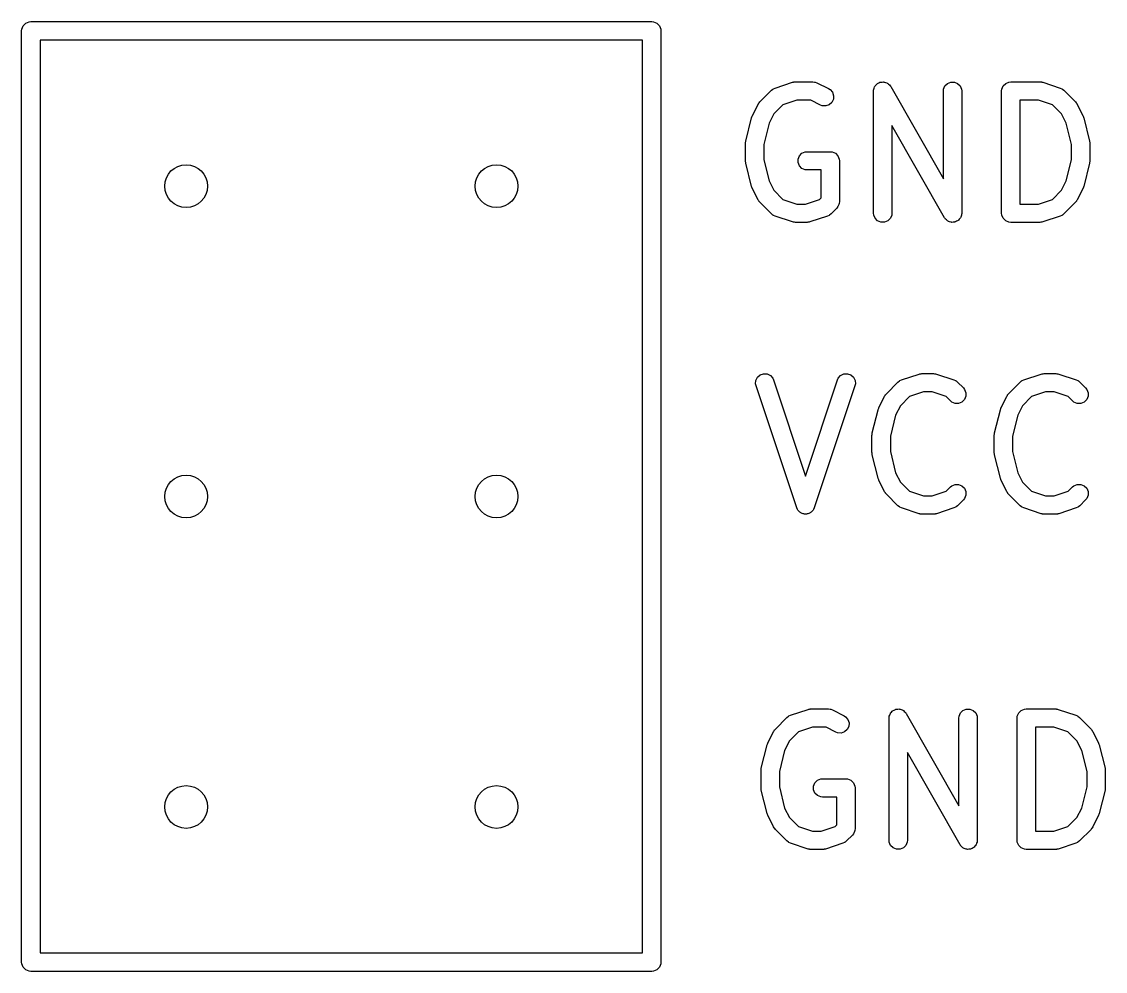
# Model space of a CAD drawing. Header units: inches. Extents: x -1.74 to 1.74, y -2.24 to 1.96.
# Drawn here: x 0.7329 to 1.0819, y -2.1726 to -1.8667 of the extents above; entities that cross this region are included whole.
import ezdxf

# ---------------------------------------------------------------- set-up
doc = ezdxf.new("R2010")
doc.units = ezdxf.units.IN
doc.header["$MEASUREMENT"] = 0
doc.layers.add('BLACK', color=250, linetype='CONTINUOUS')

msp = doc.modelspace()

# ---------------------------------------------------------------- linework, layer by layer
at = {"layer": 'BLACK', "linetype": 'CONTINUOUS'}
for p, q in [((0.73337, -1.86804), (0.73419, -1.86723)), ((0.73419, -1.86723), (0.73525, -1.86679)), ((0.73525, -1.86679), (0.73583, -1.86673)), ((0.73583, -1.86673), (0.93583, -1.86673)), ((0.93583, -1.86673), (0.9364, -1.86679)), ((0.9364, -1.86679), (0.93747, -1.86723)), ((0.93747, -1.86723), (0.93828, -1.86804)), ((0.73287, -1.86969), (0.73293, -1.86911)), ((0.73287, -2.16969), (0.73287, -1.86969)), ((0.73293, -1.86911), (0.73337, -1.86804)), ((0.93828, -1.86804), (0.93872, -1.86911)), ((0.93872, -1.86911), (0.93878, -1.86969)), ((0.93878, -1.86969), (0.93878, -2.16969)), ((0.73878, -1.87264), (0.73878, -2.16673)), ((0.93287, -1.87264), (0.73878, -1.87264)), ((0.93287, -2.16673), (0.93287, -1.87264)), ((0.97499, -1.88837), (0.97552, -1.88814)), ((0.97552, -1.88814), (0.98114, -1.88626)), ((0.98114, -1.88626), (0.98143, -1.8862)), ((0.98143, -1.8862), (0.9815, -1.88617)), ((0.9815, -1.88617), (0.9816, -1.88616)), ((0.9816, -1.88616), (0.98171, -1.88613)), ((0.98171, -1.88613), (0.98178, -1.88614)), ((0.98178, -1.88614), (0.98207, -1.88611)), ((0.98207, -1.88611), (0.9877, -1.88611)), ((0.9877, -1.88611), (0.98827, -1.88617)), ((0.98827, -1.88617), (0.98837, -1.88621)), ((0.98837, -1.88621), (0.98848, -1.88622)), ((0.98848, -1.88622), (0.98902, -1.88642)), ((0.98902, -1.88642), (0.99277, -1.8883)), ((1.0073, -1.88849), (1.00745, -1.88812)), ((1.00745, -1.88812), (1.00755, -1.88775)), ((1.00755, -1.88775), (1.00767, -1.8876)), ((1.00767, -1.8876), (1.00774, -1.88742)), ((1.00774, -1.88742), (1.00802, -1.88715)), ((1.00802, -1.88715), (1.00826, -1.88684)), ((1.00826, -1.88684), (1.00842, -1.88674)), ((1.00842, -1.88674), (1.00856, -1.88661)), ((1.00856, -1.88661), (1.00892, -1.88646)), ((1.00892, -1.88646), (1.00926, -1.88626)), ((1.00926, -1.88626), (1.00945, -1.88624)), ((1.00945, -1.88624), (1.00962, -1.88617)), ((1.00962, -1.88617), (1.01001, -1.88617)), ((1.01001, -1.88617), (1.0104, -1.88612)), ((1.0104, -1.88612), (1.01058, -1.88617)), ((1.01058, -1.88617), (1.01077, -1.88617)), ((1.01077, -1.88617), (1.01113, -1.88632)), ((1.01113, -1.88632), (1.01151, -1.88642)), ((1.01151, -1.88642), (1.01166, -1.88654)), ((1.01166, -1.88654), (1.01184, -1.88661)), ((1.01184, -1.88661), (1.01211, -1.88689)), ((1.01211, -1.88689), (1.01242, -1.88713)), ((1.01242, -1.88713), (1.0126, -1.88737)), ((1.0126, -1.88737), (1.01265, -1.88742)), ((1.01265, -1.88742), (1.01267, -1.88748)), ((1.01267, -1.88748), (1.01276, -1.8876)), ((1.01276, -1.8876), (1.02974, -1.91732)), ((1.0298, -1.88849), (1.03024, -1.88742)), ((1.03024, -1.88742), (1.03105, -1.88661)), ((1.03105, -1.88661), (1.03212, -1.88617)), ((1.03212, -1.88617), (1.03327, -1.88617)), ((1.03327, -1.88617), (1.03433, -1.88661)), ((1.03433, -1.88661), (1.03515, -1.88742)), ((1.03515, -1.88742), (1.03559, -1.88849)), ((1.04854, -1.88849), (1.04899, -1.88742)), ((1.04899, -1.88742), (1.0498, -1.88661)), ((1.0498, -1.88661), (1.05086, -1.88617)), ((1.05086, -1.88617), (1.05144, -1.88611)), ((1.05144, -1.88611), (1.06081, -1.88611)), ((1.06081, -1.88611), (1.06111, -1.88614)), ((1.06111, -1.88614), (1.06118, -1.88613)), ((1.06118, -1.88613), (1.06129, -1.88616)), ((1.06129, -1.88616), (1.06139, -1.88617)), ((1.06139, -1.88617), (1.06146, -1.8862)), ((1.06146, -1.8862), (1.06175, -1.88626)), ((1.06175, -1.88626), (1.06737, -1.88814)), ((1.06737, -1.88814), (1.0679, -1.88837)), ((0.97061, -1.8926), (0.97436, -1.88885)), ((0.97436, -1.88885), (0.97481, -1.88848)), ((0.97481, -1.88848), (0.97491, -1.88844)), ((0.97491, -1.88844), (0.97499, -1.88837)), ((0.99277, -1.8883), (0.99326, -1.88861)), ((0.99326, -1.88861), (0.99401, -1.88948)), ((0.99401, -1.88948), (0.99438, -1.89057)), ((0.99438, -1.89057), (0.9943, -1.89172)), ((1.00724, -1.88906), (1.00726, -1.88892)), ((1.00724, -1.92843), (1.00724, -1.88906)), ((1.00725, -1.88886), (1.00727, -1.88878)), ((1.00726, -1.88892), (1.00725, -1.88886)), ((1.00727, -1.88878), (1.0073, -1.88849)), ((1.02974, -1.88906), (1.0298, -1.88849)), ((1.02974, -1.91732), (1.02974, -1.88906)), ((1.03559, -1.88849), (1.03565, -1.88906)), ((1.03565, -1.88906), (1.03565, -1.92843)), ((1.04849, -1.88906), (1.04854, -1.88849)), ((1.04849, -1.92843), (1.04849, -1.88906)), ((1.0679, -1.88837), (1.06798, -1.88844)), ((1.06798, -1.88844), (1.06808, -1.88848)), ((1.06808, -1.88848), (1.06853, -1.88885)), ((1.06853, -1.88885), (1.07228, -1.8926)), ((0.96818, -1.89712), (0.97006, -1.89337)), ((0.97006, -1.89337), (0.97022, -1.89312)), ((0.97022, -1.89312), (0.97025, -1.89305)), ((0.97025, -1.89305), (0.97031, -1.89297)), ((0.97031, -1.89297), (0.97037, -1.89288)), ((0.97037, -1.89288), (0.97043, -1.89283)), ((0.97043, -1.89283), (0.97061, -1.8926)), ((0.97805, -1.89352), (0.97513, -1.89644)), ((0.98255, -1.89202), (0.97805, -1.89352)), ((0.987, -1.89202), (0.98255, -1.89202)), ((0.99013, -1.89358), (0.987, -1.89202)), ((0.99067, -1.89379), (0.99013, -1.89358)), ((0.99182, -1.89387), (0.99067, -1.89379)), ((0.99291, -1.8935), (0.99182, -1.89387)), ((0.99378, -1.89275), (0.99291, -1.8935)), ((0.9943, -1.89172), (0.99378, -1.89275)), ((1.06034, -1.89202), (1.05439, -1.89202)), ((1.05439, -1.89202), (1.05439, -1.92548)), ((1.06484, -1.89352), (1.06034, -1.89202)), ((1.06776, -1.89644), (1.06484, -1.89352)), ((1.07228, -1.8926), (1.07246, -1.89283)), ((1.07246, -1.89283), (1.07252, -1.89288)), ((1.07252, -1.89288), (1.07258, -1.89297)), ((1.07258, -1.89297), (1.07264, -1.89305)), ((1.07264, -1.89305), (1.07267, -1.89312)), ((1.07267, -1.89312), (1.07283, -1.89337)), ((1.07283, -1.89337), (1.0747, -1.89712)), ((0.96609, -1.90522), (0.96796, -1.89772)), ((0.96796, -1.89772), (0.96798, -1.89768)), ((0.96798, -1.89766), (0.96807, -1.89742)), ((0.96798, -1.89768), (0.96798, -1.89766)), ((0.96807, -1.89742), (0.96816, -1.89718)), ((0.96816, -1.89718), (0.96817, -1.89716)), ((0.96817, -1.89716), (0.96818, -1.89712)), ((0.97513, -1.89644), (0.97361, -1.89947)), ((1.06928, -1.89947), (1.06776, -1.89644)), ((1.0747, -1.89712), (1.07472, -1.89716)), ((1.07472, -1.89716), (1.07473, -1.89718)), ((1.07473, -1.89718), (1.07482, -1.89742)), ((1.07482, -1.89742), (1.07491, -1.89766)), ((1.07491, -1.89766), (1.07491, -1.89768)), ((1.07491, -1.89768), (1.07493, -1.89772)), ((1.07493, -1.89772), (1.0768, -1.90522)), ((0.97361, -1.89947), (0.9719, -1.9063)), ((1.03013, -1.9299), (1.01315, -1.90018)), ((1.01315, -1.90018), (1.01315, -1.92843)), ((1.07099, -1.9063), (1.06928, -1.89947)), ((0.966, -1.90579), (0.96603, -1.90558)), ((0.96603, -1.90558), (0.96606, -1.90536)), ((0.96606, -1.90536), (0.96607, -1.90532)), ((0.96607, -1.90532), (0.96609, -1.90522)), ((1.0768, -1.90522), (1.07682, -1.90532)), ((1.07682, -1.90532), (1.07683, -1.90536)), ((1.07683, -1.90536), (1.07686, -1.90558)), ((1.07686, -1.90558), (1.07689, -1.90579)), ((0.96601, -1.90584), (0.966, -1.90579)), ((0.966, -1.90594), (0.96601, -1.90584)), ((0.966, -1.91156), (0.966, -1.90594)), ((0.9719, -1.9063), (0.9719, -1.9112)), ((0.98337, -1.90992), (0.98418, -1.90911)), ((0.98418, -1.90911), (0.98525, -1.90866)), ((0.98525, -1.90866), (0.98582, -1.90861)), ((0.98582, -1.90861), (0.99332, -1.90861)), ((0.99332, -1.90861), (0.9939, -1.90866)), ((0.9939, -1.90866), (0.99496, -1.90911)), ((0.99496, -1.90911), (0.99578, -1.90992)), ((1.07099, -1.9112), (1.07099, -1.9063)), ((1.07689, -1.90579), (1.07688, -1.90584)), ((1.07688, -1.90584), (1.07689, -1.90594)), ((1.07689, -1.90594), (1.07689, -1.91156)), ((0.96601, -1.91166), (0.966, -1.91156)), ((0.966, -1.9117), (0.96601, -1.91166)), ((0.96603, -1.91192), (0.966, -1.9117)), ((0.96606, -1.91214), (0.96603, -1.91192)), ((0.96607, -1.91218), (0.96606, -1.91214)), ((0.96609, -1.91228), (0.96607, -1.91218)), ((0.96796, -1.91978), (0.96609, -1.91228)), ((0.9719, -1.9112), (0.97361, -1.91803)), ((0.98293, -1.91098), (0.98337, -1.90992)), ((0.98293, -1.91214), (0.98293, -1.91098)), ((0.98337, -1.9132), (0.98293, -1.91214)), ((0.99578, -1.90992), (0.99622, -1.91098)), ((0.99622, -1.91098), (0.99628, -1.91156)), ((0.99628, -1.91156), (0.99628, -1.92468)), ((1.06928, -1.91803), (1.07099, -1.9112)), ((1.0768, -1.91228), (1.07493, -1.91978)), ((1.07682, -1.91218), (1.0768, -1.91228)), ((1.07683, -1.91214), (1.07682, -1.91218)), ((1.07686, -1.91192), (1.07683, -1.91214)), ((1.07689, -1.9117), (1.07686, -1.91192)), ((1.07689, -1.91156), (1.07688, -1.91166)), ((1.07688, -1.91166), (1.07689, -1.9117)), ((0.98418, -1.91402), (0.98337, -1.9132)), ((0.98525, -1.91446), (0.98418, -1.91402)), ((0.98582, -1.91451), (0.98525, -1.91446)), ((0.99037, -1.91451), (0.98582, -1.91451)), ((0.99037, -1.92346), (0.99037, -1.91451)), ((0.97361, -1.91803), (0.97513, -1.92106)), ((1.06776, -1.92106), (1.06928, -1.91803)), ((0.96798, -1.91982), (0.96796, -1.91978)), ((0.96798, -1.91984), (0.96798, -1.91982)), ((0.96807, -1.92008), (0.96798, -1.91984)), ((0.96816, -1.92032), (0.96807, -1.92008)), ((0.96817, -1.92034), (0.96816, -1.92032)), ((0.96818, -1.92038), (0.96817, -1.92034)), ((0.97006, -1.92413), (0.96818, -1.92038)), ((0.97513, -1.92106), (0.97805, -1.92398)), ((1.06484, -1.92398), (1.06776, -1.92106)), ((1.0747, -1.92038), (1.07283, -1.92413)), ((1.07472, -1.92034), (1.0747, -1.92038)), ((1.07473, -1.92032), (1.07472, -1.92034)), ((1.07482, -1.92008), (1.07473, -1.92032)), ((1.07491, -1.91984), (1.07482, -1.92008)), ((1.07493, -1.91978), (1.07491, -1.91982)), ((1.07491, -1.91982), (1.07491, -1.91984)), ((0.97022, -1.92438), (0.97006, -1.92413)), ((0.97025, -1.92445), (0.97022, -1.92438)), ((0.97031, -1.92453), (0.97025, -1.92445)), ((0.97037, -1.92462), (0.97031, -1.92453)), ((0.97043, -1.92467), (0.97037, -1.92462)), ((0.97061, -1.9249), (0.97043, -1.92467)), ((0.97436, -1.92865), (0.97061, -1.9249)), ((0.97805, -1.92398), (0.98255, -1.92548)), ((0.98255, -1.92548), (0.98534, -1.92548)), ((0.98534, -1.92548), (0.98985, -1.92398)), ((0.98985, -1.92398), (0.99037, -1.92346)), ((0.99578, -1.92632), (0.99541, -1.92677)), ((0.99606, -1.92563), (0.99578, -1.92632)), ((0.99622, -1.92526), (0.99606, -1.92563)), ((0.99628, -1.92468), (0.99622, -1.92526)), ((1.05439, -1.92548), (1.06034, -1.92548)), ((1.06034, -1.92548), (1.06484, -1.92398)), ((1.07228, -1.9249), (1.06853, -1.92865)), ((1.07246, -1.92467), (1.07228, -1.9249)), ((1.07252, -1.92462), (1.07246, -1.92467)), ((1.07258, -1.92453), (1.07252, -1.92462)), ((1.07264, -1.92445), (1.07258, -1.92453)), ((1.07267, -1.92438), (1.07264, -1.92445)), ((1.07283, -1.92413), (1.07267, -1.92438)), ((0.97481, -1.92901), (0.97436, -1.92865)), ((0.97491, -1.92905), (0.97481, -1.92901)), ((0.97499, -1.92912), (0.97491, -1.92905)), ((0.97552, -1.92936), (0.97499, -1.92912)), ((0.98114, -1.93124), (0.97552, -1.92936)), ((0.99238, -1.92936), (0.98676, -1.93124)), ((0.99291, -1.92912), (0.99238, -1.92936)), ((0.99299, -1.92905), (0.99291, -1.92912)), ((0.99309, -1.92901), (0.99299, -1.92905)), ((0.99354, -1.92865), (0.99309, -1.92901)), ((0.99541, -1.92677), (0.99354, -1.92865)), ((1.0073, -1.92901), (1.00724, -1.92843)), ((1.00774, -1.93007), (1.0073, -1.92901)), ((1.01309, -1.92901), (1.01265, -1.93007)), ((1.01315, -1.92843), (1.01309, -1.92901)), ((1.03022, -1.93002), (1.03013, -1.9299)), ((1.03024, -1.93007), (1.03022, -1.93002)), ((1.03522, -1.9299), (1.03515, -1.93007)), ((1.03534, -1.92975), (1.03522, -1.9299)), ((1.03544, -1.92937), (1.03534, -1.92975)), ((1.03559, -1.92901), (1.03544, -1.92937)), ((1.03562, -1.92872), (1.03559, -1.92901)), ((1.03564, -1.92864), (1.03562, -1.92872)), ((1.03565, -1.92843), (1.03563, -1.92858)), ((1.03563, -1.92858), (1.03564, -1.92864)), ((1.04854, -1.92901), (1.04849, -1.92843)), ((1.04899, -1.93007), (1.04854, -1.92901)), ((1.06737, -1.92936), (1.06175, -1.93124)), ((1.0679, -1.92912), (1.06737, -1.92936)), ((1.06798, -1.92905), (1.0679, -1.92912)), ((1.06808, -1.92901), (1.06798, -1.92905)), ((1.06853, -1.92865), (1.06808, -1.92901)), ((0.98143, -1.9313), (0.98114, -1.93124)), ((0.9815, -1.93133), (0.98143, -1.9313)), ((0.9816, -1.93134), (0.9815, -1.93133)), ((0.98171, -1.93136), (0.9816, -1.93134)), ((0.98178, -1.93136), (0.98171, -1.93136)), ((0.98207, -1.93139), (0.98178, -1.93136)), ((0.98582, -1.93139), (0.98207, -1.93139)), ((0.98612, -1.93136), (0.98582, -1.93139)), ((0.98619, -1.93136), (0.98612, -1.93136)), ((0.9863, -1.93134), (0.98619, -1.93136)), ((0.9864, -1.93133), (0.9863, -1.93134)), ((0.98647, -1.9313), (0.9864, -1.93133)), ((0.98676, -1.93124), (0.98647, -1.9313)), ((1.00856, -1.93089), (1.00774, -1.93007)), ((1.00962, -1.93133), (1.00856, -1.93089)), ((1.01077, -1.93133), (1.00962, -1.93133)), ((1.01184, -1.93089), (1.01077, -1.93133)), ((1.01265, -1.93007), (1.01184, -1.93089)), ((1.03029, -1.93013), (1.03024, -1.93007)), ((1.03046, -1.93037), (1.03029, -1.93013)), ((1.03078, -1.93061), (1.03046, -1.93037)), ((1.03105, -1.93089), (1.03078, -1.93061)), ((1.03123, -1.93096), (1.03105, -1.93089)), ((1.03138, -1.93108), (1.03123, -1.93096)), ((1.03175, -1.93118), (1.03138, -1.93108)), ((1.03212, -1.93133), (1.03175, -1.93118)), ((1.03231, -1.93133), (1.03212, -1.93133)), ((1.03249, -1.93138), (1.03231, -1.93133)), ((1.03288, -1.93133), (1.03249, -1.93138)), ((1.03327, -1.93133), (1.03288, -1.93133)), ((1.03344, -1.93126), (1.03327, -1.93133)), ((1.03363, -1.93123), (1.03344, -1.93126)), ((1.03397, -1.93104), (1.03363, -1.93123)), ((1.03433, -1.93089), (1.03397, -1.93104)), ((1.03447, -1.93076), (1.03433, -1.93089)), ((1.03463, -1.93066), (1.03447, -1.93076)), ((1.03487, -1.93035), (1.03463, -1.93066)), ((1.03515, -1.93007), (1.03487, -1.93035)), ((1.0498, -1.93089), (1.04899, -1.93007)), ((1.05086, -1.93133), (1.0498, -1.93089)), ((1.05144, -1.93139), (1.05086, -1.93133)), ((1.06081, -1.93139), (1.05144, -1.93139)), ((1.06111, -1.93136), (1.06081, -1.93139)), ((1.06118, -1.93136), (1.06111, -1.93136)), ((1.06129, -1.93134), (1.06118, -1.93136)), ((1.06139, -1.93133), (1.06129, -1.93134)), ((1.06146, -1.9313), (1.06139, -1.93133)), ((1.06175, -1.93124), (1.06146, -1.9313)), ((0.96927, -1.98343), (0.96935, -1.98228)), ((0.96935, -1.98228), (0.96987, -1.98125)), ((0.96987, -1.98125), (0.97074, -1.9805)), ((0.97074, -1.9805), (0.97183, -1.98013)), ((0.97183, -1.98013), (0.97298, -1.98022)), ((0.97298, -1.98022), (0.97401, -1.98073)), ((0.97401, -1.98073), (0.97477, -1.9816)), ((0.97477, -1.9816), (0.975, -1.98213)), ((0.975, -1.98213), (0.98533, -2.0131)), ((0.98533, -2.0131), (0.99565, -1.98213)), ((0.99565, -1.98213), (0.99588, -1.9816)), ((0.99588, -1.9816), (0.99664, -1.98073)), ((0.99664, -1.98073), (0.99767, -1.98022)), ((0.99767, -1.98022), (0.99882, -1.98013)), ((0.99882, -1.98013), (0.99991, -1.9805)), ((0.99991, -1.9805), (1.00078, -1.98125)), ((1.00078, -1.98125), (1.0013, -1.98228)), ((1.0013, -1.98228), (1.00138, -1.98343)), ((1.01565, -1.98244), (1.01573, -1.98237)), ((1.01573, -1.98237), (1.01626, -1.98214)), ((1.01626, -1.98214), (1.02189, -1.98026)), ((1.02189, -1.98026), (1.02217, -1.9802)), ((1.02217, -1.9802), (1.02224, -1.98017)), ((1.02224, -1.98017), (1.02235, -1.98016)), ((1.02235, -1.98016), (1.02245, -1.98013)), ((1.02245, -1.98013), (1.02253, -1.98014)), ((1.02253, -1.98014), (1.02282, -1.98011)), ((1.02282, -1.98011), (1.02657, -1.98011)), ((1.02657, -1.98011), (1.02686, -1.98014)), ((1.02686, -1.98014), (1.02694, -1.98013)), ((1.02694, -1.98013), (1.02704, -1.98016)), ((1.02704, -1.98016), (1.02715, -1.98017)), ((1.02715, -1.98017), (1.02722, -1.9802)), ((1.02722, -1.9802), (1.0275, -1.98026)), ((1.0275, -1.98026), (1.03313, -1.98214)), ((1.03313, -1.98214), (1.03366, -1.98237)), ((1.03366, -1.98237), (1.03374, -1.98244)), ((1.05502, -1.98244), (1.0551, -1.98237)), ((1.0551, -1.98237), (1.05563, -1.98214)), ((1.05563, -1.98214), (1.06126, -1.98026)), ((1.06126, -1.98026), (1.06154, -1.9802)), ((1.06154, -1.9802), (1.06161, -1.98017)), ((1.06161, -1.98017), (1.06172, -1.98016)), ((1.06172, -1.98016), (1.06182, -1.98013)), ((1.06182, -1.98013), (1.0619, -1.98014)), ((1.0619, -1.98014), (1.06219, -1.98011)), ((1.06219, -1.98011), (1.06594, -1.98011)), ((1.06594, -1.98011), (1.06623, -1.98014)), ((1.06623, -1.98014), (1.06631, -1.98013)), ((1.06631, -1.98013), (1.06641, -1.98016)), ((1.06641, -1.98016), (1.06652, -1.98017)), ((1.06652, -1.98017), (1.06659, -1.9802)), ((1.06659, -1.9802), (1.06687, -1.98026)), ((1.06687, -1.98026), (1.0725, -1.98214)), ((1.0725, -1.98214), (1.07303, -1.98237)), ((1.07303, -1.98237), (1.07311, -1.98244)), ((0.9694, -1.984), (0.96927, -1.98343)), ((0.98252, -2.02337), (0.9694, -1.984)), ((1.00125, -1.984), (0.98813, -2.02337)), ((1.00138, -1.98343), (1.00125, -1.984)), ((1.01136, -1.9866), (1.01511, -1.98285)), ((1.01511, -1.98285), (1.01556, -1.98248)), ((1.01556, -1.98248), (1.01565, -1.98244)), ((1.03374, -1.98244), (1.03383, -1.98248)), ((1.03383, -1.98248), (1.03428, -1.98285)), ((1.03428, -1.98285), (1.03616, -1.98473)), ((1.03616, -1.98473), (1.03652, -1.98517)), ((1.03652, -1.98517), (1.03696, -1.98624)), ((1.05073, -1.9866), (1.05448, -1.98285)), ((1.05448, -1.98285), (1.05493, -1.98248)), ((1.05493, -1.98248), (1.05502, -1.98244)), ((1.07311, -1.98244), (1.0732, -1.98248)), ((1.0732, -1.98248), (1.07365, -1.98285)), ((1.07365, -1.98285), (1.07553, -1.98473)), ((1.07553, -1.98473), (1.07589, -1.98517)), ((1.07589, -1.98517), (1.07634, -1.98624)), ((1.00893, -1.99112), (1.01081, -1.98737)), ((1.01081, -1.98737), (1.01096, -1.98712)), ((1.01096, -1.98712), (1.01099, -1.98705)), ((1.01099, -1.98705), (1.01106, -1.98697)), ((1.01106, -1.98697), (1.01111, -1.98688)), ((1.01111, -1.98688), (1.01117, -1.98683)), ((1.01117, -1.98683), (1.01136, -1.9866)), ((1.01879, -1.98752), (1.01587, -1.99044)), ((1.0233, -1.98602), (1.01879, -1.98752)), ((1.02609, -1.98602), (1.0233, -1.98602)), ((1.0306, -1.98752), (1.02609, -1.98602)), ((1.03198, -1.9889), (1.0306, -1.98752)), ((1.03243, -1.98927), (1.03198, -1.9889)), ((1.03349, -1.98971), (1.03243, -1.98927)), ((1.03571, -1.98927), (1.03464, -1.98971)), ((1.03652, -1.98845), (1.03571, -1.98927)), ((1.03696, -1.98739), (1.03652, -1.98845)), ((1.03696, -1.98624), (1.03696, -1.98739)), ((1.0483, -1.99112), (1.05018, -1.98737)), ((1.05018, -1.98737), (1.05033, -1.98712)), ((1.05033, -1.98712), (1.05036, -1.98705)), ((1.05036, -1.98705), (1.05043, -1.98697)), ((1.05043, -1.98697), (1.05048, -1.98688)), ((1.05048, -1.98688), (1.05054, -1.98683)), ((1.05054, -1.98683), (1.05073, -1.9866)), ((1.05816, -1.98752), (1.05524, -1.99044)), ((1.06267, -1.98602), (1.05816, -1.98752)), ((1.06546, -1.98602), (1.06267, -1.98602)), ((1.06997, -1.98752), (1.06546, -1.98602)), ((1.07135, -1.9889), (1.06997, -1.98752)), ((1.0718, -1.98927), (1.07135, -1.9889)), ((1.07286, -1.98971), (1.0718, -1.98927)), ((1.07508, -1.98927), (1.07401, -1.98971)), ((1.07589, -1.98845), (1.07508, -1.98927)), ((1.07634, -1.98739), (1.07589, -1.98845)), ((1.07634, -1.98624), (1.07634, -1.98739)), ((1.00683, -1.99922), (1.00871, -1.99172)), ((1.00871, -1.99172), (1.00872, -1.99168)), ((1.00872, -1.99166), (1.00882, -1.99142)), ((1.00872, -1.99168), (1.00872, -1.99166)), ((1.00882, -1.99142), (1.0089, -1.99118)), ((1.0089, -1.99118), (1.00891, -1.99116)), ((1.00891, -1.99116), (1.00893, -1.99112)), ((1.01587, -1.99044), (1.01436, -1.99347)), ((1.03464, -1.98971), (1.03349, -1.98971)), ((1.0462, -1.99922), (1.04808, -1.99172)), ((1.04808, -1.99172), (1.04809, -1.99168)), ((1.04809, -1.99166), (1.04819, -1.99142)), ((1.04809, -1.99168), (1.04809, -1.99166)), ((1.04819, -1.99142), (1.04827, -1.99118)), ((1.04827, -1.99118), (1.04828, -1.99116)), ((1.04828, -1.99116), (1.0483, -1.99112)), ((1.05524, -1.99044), (1.05373, -1.99347)), ((1.07401, -1.98971), (1.07286, -1.98971)), ((1.01436, -1.99347), (1.01265, -2.0003)), ((1.05373, -1.99347), (1.05202, -2.0003)), ((1.00674, -1.99994), (1.00675, -1.99984)), ((1.00675, -1.99979), (1.00678, -1.99958)), ((1.00675, -1.99984), (1.00675, -1.99979)), ((1.00678, -1.99958), (1.0068, -1.99936)), ((1.0068, -1.99936), (1.00682, -1.99932)), ((1.00682, -1.99932), (1.00683, -1.99922)), ((1.04611, -1.99994), (1.04612, -1.99984)), ((1.04612, -1.99979), (1.04615, -1.99958)), ((1.04612, -1.99984), (1.04612, -1.99979)), ((1.04615, -1.99958), (1.04617, -1.99936)), ((1.04617, -1.99936), (1.04619, -1.99932)), ((1.04619, -1.99932), (1.0462, -1.99922)), ((1.00674, -2.00556), (1.00674, -1.99994)), ((1.01265, -2.0003), (1.01265, -2.0052)), ((1.04611, -2.00556), (1.04611, -1.99994)), ((1.05202, -2.0003), (1.05202, -2.0052)), ((1.00675, -2.00566), (1.00674, -2.00556)), ((1.00675, -2.0057), (1.00675, -2.00566)), ((1.00678, -2.00592), (1.00675, -2.0057)), ((1.0068, -2.00614), (1.00678, -2.00592)), ((1.00682, -2.00618), (1.0068, -2.00614)), ((1.00683, -2.00628), (1.00682, -2.00618)), ((1.00871, -2.01378), (1.00683, -2.00628)), ((1.01265, -2.0052), (1.01436, -2.01203)), ((1.04612, -2.00566), (1.04611, -2.00556)), ((1.04612, -2.0057), (1.04612, -2.00566)), ((1.04615, -2.00592), (1.04612, -2.0057)), ((1.04617, -2.00614), (1.04615, -2.00592)), ((1.04619, -2.00618), (1.04617, -2.00614)), ((1.0462, -2.00628), (1.04619, -2.00618)), ((1.04808, -2.01378), (1.0462, -2.00628)), ((1.05202, -2.0052), (1.05373, -2.01203)), ((1.00872, -2.01382), (1.00871, -2.01378)), ((1.00872, -2.01384), (1.00872, -2.01382)), ((1.01436, -2.01203), (1.01587, -2.01506)), ((1.04809, -2.01382), (1.04808, -2.01378)), ((1.04809, -2.01384), (1.04809, -2.01382)), ((1.05373, -2.01203), (1.05524, -2.01506)), ((1.00882, -2.01408), (1.00872, -2.01384)), ((1.0089, -2.01432), (1.00882, -2.01408)), ((1.00891, -2.01434), (1.0089, -2.01432)), ((1.00893, -2.01438), (1.00891, -2.01434)), ((1.01081, -2.01813), (1.00893, -2.01438)), ((1.01587, -2.01506), (1.01879, -2.01798)), ((1.0306, -2.01798), (1.03198, -2.0166)), ((1.03198, -2.0166), (1.03243, -2.01623)), ((1.03243, -2.01623), (1.03349, -2.01579)), ((1.03349, -2.01579), (1.03464, -2.01579)), ((1.03464, -2.01579), (1.03571, -2.01623)), ((1.03571, -2.01623), (1.03652, -2.01704)), ((1.03652, -2.01704), (1.03696, -2.01811)), ((1.04819, -2.01408), (1.04809, -2.01384)), ((1.04827, -2.01432), (1.04819, -2.01408)), ((1.04828, -2.01434), (1.04827, -2.01432)), ((1.0483, -2.01438), (1.04828, -2.01434)), ((1.05018, -2.01813), (1.0483, -2.01438)), ((1.05524, -2.01506), (1.05816, -2.01798)), ((1.06997, -2.01798), (1.07135, -2.0166)), ((1.07135, -2.0166), (1.0718, -2.01623)), ((1.0718, -2.01623), (1.07286, -2.01579)), ((1.07286, -2.01579), (1.07401, -2.01579)), ((1.07401, -2.01579), (1.07508, -2.01623)), ((1.07508, -2.01623), (1.07589, -2.01704)), ((1.07589, -2.01704), (1.07634, -2.01811)), ((1.01096, -2.01838), (1.01081, -2.01813)), ((1.01099, -2.01845), (1.01096, -2.01838)), ((1.01106, -2.01853), (1.01099, -2.01845)), ((1.01111, -2.01862), (1.01106, -2.01853)), ((1.01117, -2.01867), (1.01111, -2.01862)), ((1.01136, -2.0189), (1.01117, -2.01867)), ((1.01511, -2.02265), (1.01136, -2.0189)), ((1.01879, -2.01798), (1.0233, -2.01948)), ((1.0233, -2.01948), (1.02609, -2.01948)), ((1.02609, -2.01948), (1.0306, -2.01798)), ((1.03616, -2.02077), (1.03428, -2.02265)), ((1.03652, -2.02032), (1.03616, -2.02077)), ((1.03696, -2.01926), (1.03652, -2.02032)), ((1.03696, -2.01811), (1.03696, -2.01926)), ((1.05033, -2.01838), (1.05018, -2.01813)), ((1.05036, -2.01845), (1.05033, -2.01838)), ((1.05043, -2.01853), (1.05036, -2.01845)), ((1.05048, -2.01862), (1.05043, -2.01853)), ((1.05054, -2.01867), (1.05048, -2.01862)), ((1.05073, -2.0189), (1.05054, -2.01867)), ((1.05448, -2.02265), (1.05073, -2.0189)), ((1.05816, -2.01798), (1.06267, -2.01948)), ((1.06267, -2.01948), (1.06546, -2.01948)), ((1.06546, -2.01948), (1.06997, -2.01798)), ((1.07553, -2.02077), (1.07365, -2.02265)), ((1.07589, -2.02032), (1.07553, -2.02077)), ((1.07634, -2.01926), (1.07589, -2.02032)), ((1.07634, -2.01811), (1.07634, -2.01926)), ((0.98276, -2.0239), (0.98252, -2.02337)), ((0.9829, -2.02406), (0.98276, -2.0239)), ((0.98299, -2.02424), (0.9829, -2.02406)), ((0.98327, -2.02449), (0.98299, -2.02424)), ((0.98766, -2.02424), (0.98738, -2.02449)), ((0.98775, -2.02406), (0.98766, -2.02424)), ((0.98789, -2.0239), (0.98775, -2.02406)), ((0.98813, -2.02337), (0.98789, -2.0239)), ((1.01556, -2.02301), (1.01511, -2.02265)), ((1.01565, -2.02305), (1.01556, -2.02301)), ((1.01573, -2.02312), (1.01565, -2.02305)), ((1.01626, -2.02336), (1.01573, -2.02312)), ((1.02189, -2.02524), (1.01626, -2.02336)), ((1.03313, -2.02336), (1.0275, -2.02524)), ((1.03366, -2.02312), (1.03313, -2.02336)), ((1.03374, -2.02305), (1.03366, -2.02312)), ((1.03383, -2.02301), (1.03374, -2.02305)), ((1.03428, -2.02265), (1.03383, -2.02301)), ((1.05493, -2.02301), (1.05448, -2.02265)), ((1.05502, -2.02305), (1.05493, -2.02301)), ((1.0551, -2.02312), (1.05502, -2.02305)), ((1.05563, -2.02336), (1.0551, -2.02312)), ((1.06126, -2.02524), (1.05563, -2.02336)), ((1.0725, -2.02336), (1.06687, -2.02524)), ((1.07303, -2.02312), (1.0725, -2.02336)), ((1.07311, -2.02305), (1.07303, -2.02312)), ((1.0732, -2.02301), (1.07311, -2.02305)), ((1.07365, -2.02265), (1.0732, -2.02301)), ((0.98351, -2.02477), (0.98327, -2.02449)), ((0.9837, -2.02486), (0.98351, -2.02477)), ((0.98386, -2.025), (0.9837, -2.02486)), ((0.98421, -2.02512), (0.98386, -2.025)), ((0.98455, -2.02528), (0.98421, -2.02512)), ((0.98476, -2.0253), (0.98455, -2.02528)), ((0.98496, -2.02536), (0.98476, -2.0253)), ((0.98533, -2.02534), (0.98496, -2.02536)), ((0.98569, -2.02536), (0.98533, -2.02534)), ((0.98589, -2.0253), (0.98569, -2.02536)), ((0.9861, -2.02528), (0.98589, -2.0253)), ((0.98644, -2.02512), (0.9861, -2.02528)), ((0.98679, -2.025), (0.98644, -2.02512)), ((0.98695, -2.02486), (0.98679, -2.025)), ((0.98714, -2.02477), (0.98695, -2.02486)), ((0.98738, -2.02449), (0.98714, -2.02477)), ((1.02217, -2.0253), (1.02189, -2.02524)), ((1.02224, -2.02533), (1.02217, -2.0253)), ((1.02235, -2.02534), (1.02224, -2.02533)), ((1.02245, -2.02536), (1.02235, -2.02534)), ((1.02253, -2.02536), (1.02245, -2.02536)), ((1.02282, -2.02539), (1.02253, -2.02536)), ((1.02657, -2.02539), (1.02282, -2.02539)), ((1.02686, -2.02536), (1.02657, -2.02539)), ((1.02694, -2.02536), (1.02686, -2.02536)), ((1.02704, -2.02534), (1.02694, -2.02536)), ((1.02715, -2.02533), (1.02704, -2.02534)), ((1.02722, -2.0253), (1.02715, -2.02533)), ((1.0275, -2.02524), (1.02722, -2.0253)), ((1.06154, -2.0253), (1.06126, -2.02524)), ((1.06161, -2.02533), (1.06154, -2.0253)), ((1.06172, -2.02534), (1.06161, -2.02533)), ((1.06182, -2.02536), (1.06172, -2.02534)), ((1.0619, -2.02536), (1.06182, -2.02536)), ((1.06219, -2.02539), (1.0619, -2.02536)), ((1.06594, -2.02539), (1.06219, -2.02539)), ((1.06623, -2.02536), (1.06594, -2.02539)), ((1.06631, -2.02536), (1.06623, -2.02536)), ((1.06641, -2.02534), (1.06631, -2.02536)), ((1.06652, -2.02533), (1.06641, -2.02534)), ((1.06659, -2.0253), (1.06652, -2.02533)), ((1.06687, -2.02524), (1.06659, -2.0253)), ((0.97936, -2.09085), (0.97981, -2.09048)), ((0.97981, -2.09048), (0.97991, -2.09044)), ((0.97991, -2.09044), (0.97999, -2.09037)), ((0.97999, -2.09037), (0.98052, -2.09014)), ((0.98052, -2.09014), (0.98614, -2.08826)), ((0.98614, -2.08826), (0.98643, -2.0882)), ((0.98643, -2.0882), (0.9865, -2.08817)), ((0.9865, -2.08817), (0.9866, -2.08816)), ((0.9866, -2.08816), (0.98671, -2.08813)), ((0.98671, -2.08813), (0.98678, -2.08814)), ((0.98678, -2.08814), (0.98707, -2.08811)), ((0.98707, -2.08811), (0.9927, -2.08811)), ((0.9927, -2.08811), (0.99327, -2.08817)), ((0.99327, -2.08817), (0.99337, -2.08821)), ((0.99337, -2.08821), (0.99348, -2.08822)), ((0.99348, -2.08822), (0.99402, -2.08842)), ((0.99402, -2.08842), (0.99777, -2.0903)), ((0.99777, -2.0903), (0.99826, -2.09061)), ((0.99826, -2.09061), (0.99901, -2.09148)), ((1.01227, -2.09078), (1.0123, -2.09049)), ((1.0123, -2.09049), (1.01245, -2.09012)), ((1.01245, -2.09012), (1.01255, -2.08975)), ((1.01255, -2.08975), (1.01267, -2.0896)), ((1.01267, -2.0896), (1.01274, -2.08942)), ((1.01274, -2.08942), (1.01302, -2.08915)), ((1.01302, -2.08915), (1.01326, -2.08884)), ((1.01326, -2.08884), (1.01342, -2.08874)), ((1.01342, -2.08874), (1.01356, -2.08861)), ((1.01356, -2.08861), (1.01392, -2.08846)), ((1.01392, -2.08846), (1.01426, -2.08826)), ((1.01426, -2.08826), (1.01445, -2.08824)), ((1.01445, -2.08824), (1.01462, -2.08817)), ((1.01462, -2.08817), (1.01501, -2.08817)), ((1.01501, -2.08817), (1.0154, -2.08812)), ((1.0154, -2.08812), (1.01558, -2.08817)), ((1.01558, -2.08817), (1.01577, -2.08817)), ((1.01577, -2.08817), (1.01613, -2.08832)), ((1.01613, -2.08832), (1.01651, -2.08842)), ((1.01651, -2.08842), (1.01666, -2.08854)), ((1.01666, -2.08854), (1.01684, -2.08861)), ((1.01684, -2.08861), (1.01711, -2.08889)), ((1.01711, -2.08889), (1.01742, -2.08913)), ((1.01742, -2.08913), (1.0176, -2.08937)), ((1.0176, -2.08937), (1.01765, -2.08942)), ((1.01765, -2.08942), (1.01767, -2.08948)), ((1.01767, -2.08948), (1.01776, -2.0896)), ((1.01776, -2.0896), (1.03474, -2.11932)), ((1.03474, -2.09106), (1.0348, -2.09049)), ((1.0348, -2.09049), (1.03524, -2.08942)), ((1.03524, -2.08942), (1.03605, -2.08861)), ((1.03605, -2.08861), (1.03712, -2.08817)), ((1.03712, -2.08817), (1.03827, -2.08817)), ((1.03827, -2.08817), (1.03933, -2.08861)), ((1.03933, -2.08861), (1.04015, -2.08942)), ((1.04015, -2.08942), (1.04059, -2.09049)), ((1.04059, -2.09049), (1.04065, -2.09106)), ((1.05349, -2.09106), (1.05354, -2.09049)), ((1.05354, -2.09049), (1.05399, -2.08942)), ((1.05399, -2.08942), (1.0548, -2.08861)), ((1.0548, -2.08861), (1.05586, -2.08817)), ((1.05586, -2.08817), (1.05644, -2.08811)), ((1.05644, -2.08811), (1.06581, -2.08811)), ((1.06581, -2.08811), (1.06611, -2.08814)), ((1.06611, -2.08814), (1.06618, -2.08813)), ((1.06618, -2.08813), (1.06629, -2.08816)), ((1.06629, -2.08816), (1.06639, -2.08817)), ((1.06639, -2.08817), (1.06646, -2.0882)), ((1.06646, -2.0882), (1.06675, -2.08826)), ((1.06675, -2.08826), (1.07237, -2.09014)), ((1.07237, -2.09014), (1.0729, -2.09037)), ((1.0729, -2.09037), (1.07298, -2.09044)), ((1.07298, -2.09044), (1.07308, -2.09048)), ((1.07308, -2.09048), (1.07353, -2.09085)), ((0.97561, -2.0946), (0.97936, -2.09085)), ((0.98755, -2.09402), (0.98305, -2.09552)), ((0.992, -2.09402), (0.98755, -2.09402)), ((0.99513, -2.09558), (0.992, -2.09402)), ((0.9993, -2.09372), (0.99878, -2.09475)), ((0.99901, -2.09148), (0.99938, -2.09257)), ((0.99938, -2.09257), (0.9993, -2.09372)), ((1.01224, -2.09106), (1.01226, -2.09092)), ((1.01224, -2.13043), (1.01224, -2.09106)), ((1.01225, -2.09086), (1.01227, -2.09078)), ((1.01226, -2.09092), (1.01225, -2.09086)), ((1.03474, -2.11932), (1.03474, -2.09106)), ((1.04065, -2.09106), (1.04065, -2.13043)), ((1.05349, -2.13043), (1.05349, -2.09106)), ((1.06534, -2.09402), (1.05939, -2.09402)), ((1.05939, -2.09402), (1.05939, -2.12748)), ((1.06984, -2.09552), (1.06534, -2.09402)), ((1.07353, -2.09085), (1.07728, -2.0946)), ((0.97318, -2.09912), (0.97506, -2.09537)), ((0.97506, -2.09537), (0.97522, -2.09512)), ((0.97522, -2.09512), (0.97525, -2.09505)), ((0.97525, -2.09505), (0.97531, -2.09497)), ((0.97531, -2.09497), (0.97537, -2.09488)), ((0.97537, -2.09488), (0.97543, -2.09483)), ((0.97543, -2.09483), (0.97561, -2.0946)), ((0.98305, -2.09552), (0.98013, -2.09844)), ((0.99567, -2.09579), (0.99513, -2.09558)), ((0.99682, -2.09587), (0.99567, -2.09579)), ((0.99791, -2.0955), (0.99682, -2.09587)), ((0.99878, -2.09475), (0.99791, -2.0955)), ((1.07276, -2.09844), (1.06984, -2.09552)), ((1.07728, -2.0946), (1.07746, -2.09483)), ((1.07746, -2.09483), (1.07752, -2.09488)), ((1.07752, -2.09488), (1.07758, -2.09497)), ((1.07758, -2.09497), (1.07764, -2.09505)), ((1.07764, -2.09505), (1.07767, -2.09512)), ((1.07767, -2.09512), (1.07783, -2.09537)), ((1.07783, -2.09537), (1.0797, -2.09912)), ((0.97109, -2.10722), (0.97296, -2.09972)), ((0.97296, -2.09972), (0.97298, -2.09968)), ((0.97298, -2.09966), (0.97307, -2.09942)), ((0.97298, -2.09968), (0.97298, -2.09966)), ((0.97307, -2.09942), (0.97316, -2.09918)), ((0.97316, -2.09918), (0.97317, -2.09916)), ((0.97317, -2.09916), (0.97318, -2.09912)), ((0.98013, -2.09844), (0.97861, -2.10147)), ((1.07428, -2.10147), (1.07276, -2.09844)), ((1.0797, -2.09912), (1.07972, -2.09916)), ((1.07972, -2.09916), (1.07973, -2.09918)), ((1.07973, -2.09918), (1.07982, -2.09942)), ((1.07982, -2.09942), (1.07991, -2.09966)), ((1.07991, -2.09966), (1.07991, -2.09968)), ((1.07991, -2.09968), (1.07993, -2.09972)), ((1.07993, -2.09972), (1.0818, -2.10722)), ((0.97861, -2.10147), (0.9769, -2.1083)), ((1.03513, -2.1319), (1.01815, -2.10218)), ((1.01815, -2.10218), (1.01815, -2.13043)), ((1.07599, -2.1083), (1.07428, -2.10147)), ((0.971, -2.10779), (0.97103, -2.10758)), ((0.97101, -2.10784), (0.971, -2.10779)), ((0.971, -2.10794), (0.97101, -2.10784)), ((0.971, -2.11356), (0.971, -2.10794)), ((0.97103, -2.10758), (0.97106, -2.10736)), ((0.97106, -2.10736), (0.97107, -2.10732)), ((0.97107, -2.10732), (0.97109, -2.10722)), ((1.0818, -2.10722), (1.08182, -2.10732)), ((1.08182, -2.10732), (1.08183, -2.10736)), ((1.08183, -2.10736), (1.08186, -2.10758)), ((1.08186, -2.10758), (1.08189, -2.10779)), ((1.08189, -2.10779), (1.08188, -2.10784)), ((1.08188, -2.10784), (1.08189, -2.10794)), ((1.08189, -2.10794), (1.08189, -2.11356)), ((0.9769, -2.1083), (0.9769, -2.1132)), ((0.98837, -2.11192), (0.98918, -2.11111)), ((0.98918, -2.11111), (0.99025, -2.11066)), ((0.99025, -2.11066), (0.99082, -2.11061)), ((0.99082, -2.11061), (0.99832, -2.11061)), ((0.99832, -2.11061), (0.9989, -2.11066)), ((0.9989, -2.11066), (0.99996, -2.11111)), ((0.99996, -2.11111), (1.00078, -2.11192)), ((1.07599, -2.1132), (1.07599, -2.1083)), ((0.97101, -2.11366), (0.971, -2.11356)), ((0.971, -2.1137), (0.97101, -2.11366)), ((0.97103, -2.11392), (0.971, -2.1137)), ((0.97106, -2.11414), (0.97103, -2.11392)), ((0.97107, -2.11418), (0.97106, -2.11414)), ((0.97109, -2.11428), (0.97107, -2.11418)), ((0.97296, -2.12178), (0.97109, -2.11428)), ((0.9769, -2.1132), (0.97861, -2.12003)), ((0.98793, -2.11298), (0.98837, -2.11192)), ((0.98793, -2.11414), (0.98793, -2.11298)), ((0.98837, -2.1152), (0.98793, -2.11414)), ((1.00078, -2.11192), (1.00122, -2.11298)), ((1.00122, -2.11298), (1.00128, -2.11356)), ((1.00128, -2.11356), (1.00128, -2.12668)), ((1.07428, -2.12003), (1.07599, -2.1132)), ((1.0818, -2.11428), (1.07993, -2.12178)), ((1.08182, -2.11418), (1.0818, -2.11428)), ((1.08183, -2.11414), (1.08182, -2.11418)), ((1.08186, -2.11392), (1.08183, -2.11414)), ((1.08189, -2.1137), (1.08186, -2.11392)), ((1.08189, -2.11356), (1.08188, -2.11366)), ((1.08188, -2.11366), (1.08189, -2.1137)), ((0.98918, -2.11602), (0.98837, -2.1152)), ((0.99025, -2.11646), (0.98918, -2.11602)), ((0.99082, -2.11651), (0.99025, -2.11646)), ((0.99537, -2.11651), (0.99082, -2.11651)), ((0.99537, -2.12546), (0.99537, -2.11651)), ((0.97298, -2.12182), (0.97296, -2.12178)), ((0.97298, -2.12184), (0.97298, -2.12182)), ((0.97307, -2.12208), (0.97298, -2.12184)), ((0.97861, -2.12003), (0.98013, -2.12306)), ((1.07276, -2.12306), (1.07428, -2.12003)), ((1.07991, -2.12184), (1.07982, -2.12208)), ((1.07993, -2.12178), (1.07991, -2.12182)), ((1.07991, -2.12182), (1.07991, -2.12184)), ((0.97316, -2.12232), (0.97307, -2.12208)), ((0.97317, -2.12234), (0.97316, -2.12232)), ((0.97318, -2.12238), (0.97317, -2.12234)), ((0.97506, -2.12613), (0.97318, -2.12238)), ((0.98013, -2.12306), (0.98305, -2.12598)), ((0.99485, -2.12598), (0.99537, -2.12546)), ((1.06984, -2.12598), (1.07276, -2.12306)), ((1.0797, -2.12238), (1.07783, -2.12613)), ((1.07972, -2.12234), (1.0797, -2.12238)), ((1.07973, -2.12232), (1.07972, -2.12234)), ((1.07982, -2.12208), (1.07973, -2.12232)), ((0.97522, -2.12638), (0.97506, -2.12613)), ((0.97525, -2.12645), (0.97522, -2.12638)), ((0.97531, -2.12653), (0.97525, -2.12645)), ((0.97537, -2.12662), (0.97531, -2.12653)), ((0.97543, -2.12667), (0.97537, -2.12662)), ((0.97561, -2.1269), (0.97543, -2.12667)), ((0.97936, -2.13065), (0.97561, -2.1269)), ((0.98305, -2.12598), (0.98755, -2.12748)), ((0.98755, -2.12748), (0.99034, -2.12748)), ((0.99034, -2.12748), (0.99485, -2.12598)), ((1.00041, -2.12877), (0.99854, -2.13065)), ((1.00078, -2.12832), (1.00041, -2.12877)), ((1.00106, -2.12763), (1.00078, -2.12832)), ((1.00122, -2.12726), (1.00106, -2.12763)), ((1.00128, -2.12668), (1.00122, -2.12726)), ((1.05939, -2.12748), (1.06534, -2.12748)), ((1.06534, -2.12748), (1.06984, -2.12598)), ((1.07728, -2.1269), (1.07353, -2.13065)), ((1.07746, -2.12667), (1.07728, -2.1269)), ((1.07752, -2.12662), (1.07746, -2.12667)), ((1.07758, -2.12653), (1.07752, -2.12662)), ((1.07764, -2.12645), (1.07758, -2.12653)), ((1.07767, -2.12638), (1.07764, -2.12645)), ((1.07783, -2.12613), (1.07767, -2.12638)), ((0.97981, -2.13101), (0.97936, -2.13065)), ((0.97991, -2.13105), (0.97981, -2.13101)), ((0.97999, -2.13112), (0.97991, -2.13105)), ((0.98052, -2.13136), (0.97999, -2.13112)), ((0.98614, -2.13324), (0.98052, -2.13136)), ((0.99738, -2.13136), (0.99176, -2.13324)), ((0.99791, -2.13112), (0.99738, -2.13136)), ((0.99799, -2.13105), (0.99791, -2.13112)), ((0.99809, -2.13101), (0.99799, -2.13105)), ((0.99854, -2.13065), (0.99809, -2.13101)), ((1.0123, -2.13101), (1.01224, -2.13043)), ((1.01274, -2.13207), (1.0123, -2.13101)), ((1.01356, -2.13289), (1.01274, -2.13207)), ((1.01765, -2.13207), (1.01684, -2.13289)), ((1.01809, -2.13101), (1.01765, -2.13207)), ((1.01815, -2.13043), (1.01809, -2.13101)), ((1.03522, -2.13202), (1.03513, -2.1319)), ((1.03524, -2.13207), (1.03522, -2.13202)), ((1.03529, -2.13213), (1.03524, -2.13207)), ((1.03546, -2.13237), (1.03529, -2.13213)), ((1.03578, -2.13261), (1.03546, -2.13237)), ((1.03987, -2.13235), (1.03963, -2.13266)), ((1.04015, -2.13207), (1.03987, -2.13235)), ((1.04022, -2.1319), (1.04015, -2.13207)), ((1.04034, -2.13175), (1.04022, -2.1319)), ((1.04044, -2.13137), (1.04034, -2.13175)), ((1.04059, -2.13101), (1.04044, -2.13137)), ((1.04062, -2.13072), (1.04059, -2.13101)), ((1.04064, -2.13064), (1.04062, -2.13072)), ((1.04065, -2.13043), (1.04063, -2.13058)), ((1.04063, -2.13058), (1.04064, -2.13064)), ((1.05354, -2.13101), (1.05349, -2.13043)), ((1.05399, -2.13207), (1.05354, -2.13101)), ((1.0548, -2.13289), (1.05399, -2.13207)), ((1.07237, -2.13136), (1.06675, -2.13324)), ((1.0729, -2.13112), (1.07237, -2.13136)), ((1.07298, -2.13105), (1.0729, -2.13112)), ((1.07308, -2.13101), (1.07298, -2.13105)), ((1.07353, -2.13065), (1.07308, -2.13101)), ((0.98643, -2.1333), (0.98614, -2.13324)), ((0.9865, -2.13333), (0.98643, -2.1333)), ((0.9866, -2.13334), (0.9865, -2.13333)), ((0.98671, -2.13336), (0.9866, -2.13334)), ((0.98678, -2.13336), (0.98671, -2.13336)), ((0.98707, -2.13339), (0.98678, -2.13336)), ((0.99082, -2.13339), (0.98707, -2.13339)), ((0.99112, -2.13336), (0.99082, -2.13339)), ((0.99119, -2.13336), (0.99112, -2.13336)), ((0.9913, -2.13334), (0.99119, -2.13336)), ((0.9914, -2.13333), (0.9913, -2.13334)), ((0.99147, -2.1333), (0.9914, -2.13333)), ((0.99176, -2.13324), (0.99147, -2.1333)), ((1.01462, -2.13333), (1.01356, -2.13289)), ((1.01577, -2.13333), (1.01462, -2.13333)), ((1.01684, -2.13289), (1.01577, -2.13333)), ((1.03605, -2.13289), (1.03578, -2.13261)), ((1.03623, -2.13296), (1.03605, -2.13289)), ((1.03638, -2.13308), (1.03623, -2.13296)), ((1.03675, -2.13318), (1.03638, -2.13308)), ((1.03712, -2.13333), (1.03675, -2.13318)), ((1.03731, -2.13333), (1.03712, -2.13333)), ((1.03749, -2.13338), (1.03731, -2.13333)), ((1.03788, -2.13333), (1.03749, -2.13338)), ((1.03827, -2.13333), (1.03788, -2.13333)), ((1.03844, -2.13326), (1.03827, -2.13333)), ((1.03863, -2.13323), (1.03844, -2.13326)), ((1.03897, -2.13304), (1.03863, -2.13323)), ((1.03933, -2.13289), (1.03897, -2.13304)), ((1.03947, -2.13276), (1.03933, -2.13289)), ((1.03963, -2.13266), (1.03947, -2.13276)), ((1.05586, -2.13333), (1.0548, -2.13289)), ((1.05644, -2.13339), (1.05586, -2.13333)), ((1.06581, -2.13339), (1.05644, -2.13339)), ((1.06611, -2.13336), (1.06581, -2.13339)), ((1.06618, -2.13336), (1.06611, -2.13336)), ((1.06629, -2.13334), (1.06618, -2.13336)), ((1.06639, -2.13333), (1.06629, -2.13334)), ((1.06646, -2.1333), (1.06639, -2.13333)), ((1.06675, -2.13324), (1.06646, -2.1333)), ((0.73878, -2.16673), (0.93287, -2.16673)), ((0.73293, -2.17026), (0.73287, -2.16969)), ((0.73337, -2.17133), (0.73293, -2.17026)), ((0.93872, -2.17026), (0.93828, -2.17133)), ((0.93878, -2.16969), (0.93872, -2.17026)), ((0.73419, -2.17214), (0.73337, -2.17133)), ((0.73525, -2.17258), (0.73419, -2.17214)), ((0.73583, -2.17264), (0.73525, -2.17258)), ((0.93583, -2.17264), (0.73583, -2.17264)), ((0.9364, -2.17258), (0.93583, -2.17264)), ((0.93747, -2.17214), (0.9364, -2.17258)), ((0.93828, -2.17133), (0.93747, -2.17214))]:
    msp.add_line(p, q, dxfattribs=at)
at = {"layer": 'BLACK'}
for centre in [(0.78583, -1.91969), (0.78583, -1.91969), (0.88583, -1.91969), (0.88583, -1.91969), (0.78583, -2.01969), (0.78583, -2.01969), (0.88583, -2.01969), (0.88583, -2.01969), (0.78583, -2.11969), (0.78583, -2.11969), (0.88583, -2.11969), (0.88583, -2.11969)]:
    msp.add_circle(centre, 0.00689, dxfattribs=at)

doc.saveas('drawing.dxf')
